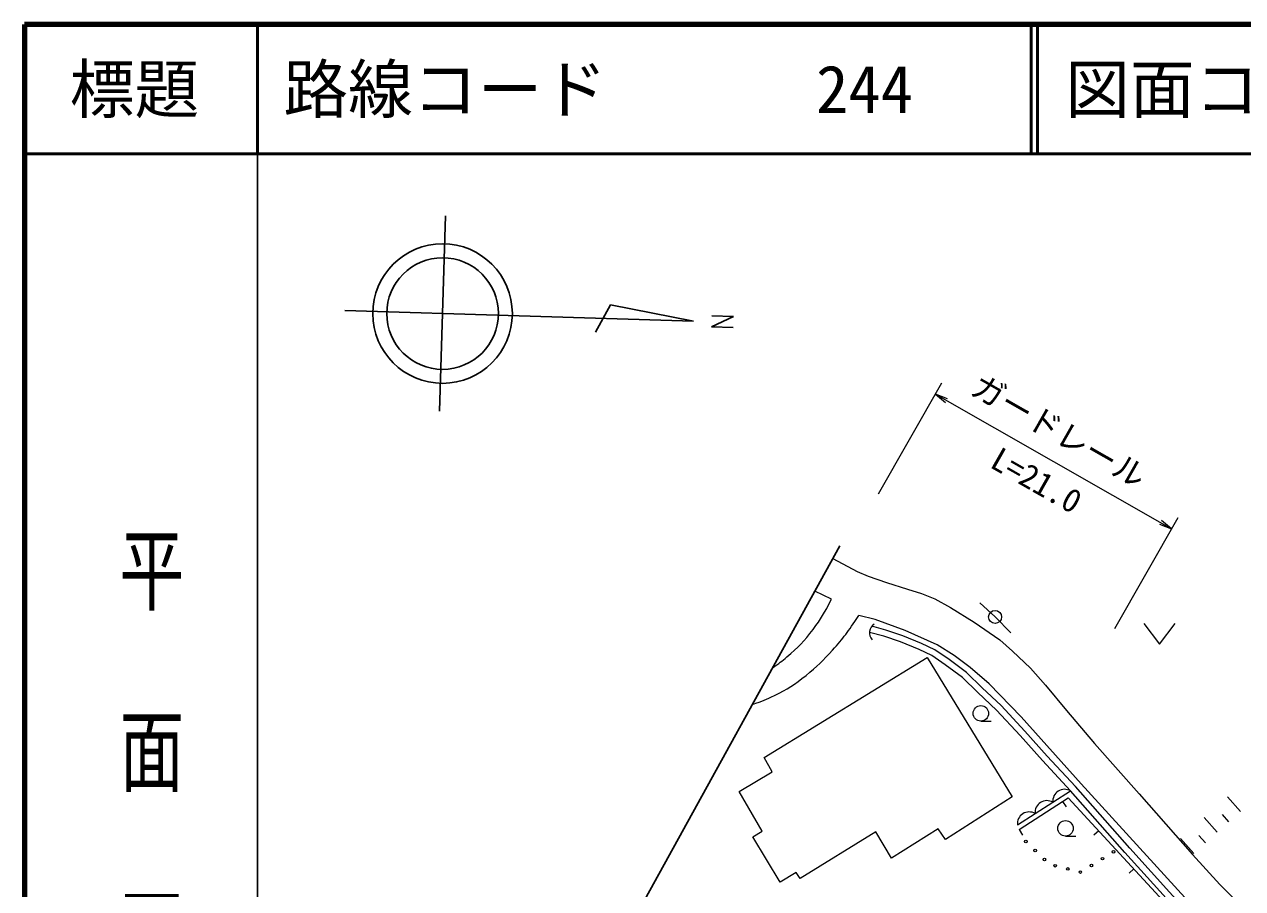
# Model space of a CAD drawing. Units: millimetres, scale not verified. Extents: x 40000 to 680000, y 20000 to 380000.
# Drawn here: x 40000 to 134085, y 313270 to 380000 of the extents above; entities that cross this region are included whole.
import ezdxf
from ezdxf.enums import TextEntityAlignment as Align

# ---------------------------------------------------------------- set-up
doc = ezdxf.new("R2010")
doc.units = ezdxf.units.MM
doc.header["$LTSCALE"] = 1000
for name, color, linetype, lineweight in [('M-BMK-OTRS', 5, 'Continuous', 25), ('M-BMK-SRVR', 3, 'Continuous', 25), ('M-STR-HTXT', 7, 'Continuous', 13), ('M-TTL', 2, 'Continuous', 140), ('M-TTL-BAND', 7, 'Continuous', 25), ('M-TTL-LINE', 7, 'Continuous', 50), ('M-WORK', 1, 'Continuous', 13)]:
    doc.layers.add(name, color=color, linetype=linetype, lineweight=lineweight)
doc.layers.add('M-TTL-TXT', color=7, linetype='Continuous')
doc.styles.add('@ＭＳ ゴシック', font='')
doc.styles.add('ＭＳ ゴシック', font='')
doc.styles.get('@ＭＳ ゴシック').set_extended_font_data('@MS Gothic')
doc.styles.get('ＭＳ ゴシック').set_extended_font_data('MS Gothic')

# ---------------------------------------------------------------- blocks, each defined once
blk = doc.blocks.new('open_arrow')
at = {"color": 0, "linetype": 'Continuous', "lineweight": -2}
blk.add_lwpolyline([(7.5, 1.25), (0, 0), (7.5, -1.25)], dxfattribs=at)

msp = doc.modelspace()

# ---------------------------------------------------------------- linework, layer by layer
at = {"layer": 'M-BMK-OTRS'}
msp.add_line((79863, 297815), (102970, 339733), dxfattribs=at)
at = {"layer": 'M-BMK-SRVR'}
for p, q in [((72068, 350132), (72530, 365208)), ((91682, 357077), (64761, 357901)), ((85254, 358352), (84111, 356231)), ((91682, 357077), (85254, 358352)), ((94760, 357453), (93067, 356642)), ((93067, 356642), (94735, 356599)), ((93098, 357504), (94760, 357453))]:
    msp.add_line(p, q, dxfattribs=at)
for radius in [5387, 4309]:
    msp.add_circle((72299, 357670), radius, dxfattribs=at)
at = {"layer": 'M-STR-HTXT'}
for p, q in [((105970, 343745), (110850, 352313)), ((110355, 351444), (128601, 341052)), ((124216, 333353), (129096, 341921))]:
    msp.add_line(p, q, dxfattribs=at)
at = {"layer": 'M-TTL'}
for p, q in [((40000, 380000), (40000, 20000)), ((680000, 380000), (40000, 380000))]:
    msp.add_line(p, q, dxfattribs=at)
at = {"layer": 'M-TTL-BAND'}
msp.add_line((58000, 370000), (58000, 20000), dxfattribs=at)
at = {"layer": 'M-TTL-LINE'}
for p, q in [((58000, 380000), (58000, 370000)), ((117750, 380000), (117750, 370000)), ((118250, 380000), (118250, 370000)), ((40000, 370000), (680000, 370000))]:
    msp.add_line(p, q, dxfattribs=at)
at = {"layer": 'M-WORK'}
for p, q in [((102435, 338762), (104324, 337756)), ((104324, 337756), (105168, 337404)), ((105168, 337404), (106575, 336911)), ((106575, 336911), (108194, 336395)), ((102338, 335622), (101041, 336233)), ((108194, 336395), (109273, 336067)), ((109273, 336067), (110305, 335645)), ((110305, 335645), (111524, 334964)), ((111524, 334964), (113354, 333839)), ((114971, 334246), (113783, 335325)), ((105704, 334037), (104453, 334350)), ((108033, 333208), (105704, 334037)), ((114971, 334246), (116175, 333027)), ((106519, 333234), (105438, 333522)), ((107840, 332789), (106519, 333234)), ((110504, 332083), (108033, 333208)), ((113354, 333839), (115324, 332470)), ((126464, 333750), (127664, 332150)), ((127664, 332150), (128864, 333750)), ((106375, 332755), (105267, 333050)), ((107664, 332320), (106375, 332755)), ((109094, 331727), (107664, 332320)), ((109297, 332184), (107840, 332789)), ((110321, 331702), (109297, 332184)), ((115324, 332470), (116309, 331595)), ((110071, 331267), (109094, 331727)), ((111124, 330539), (110071, 331267)), ((111413, 330948), (110321, 331702)), ((111817, 331269), (110504, 332083)), ((113053, 330331), (111817, 331269)), ((116309, 331595), (117700, 330281)), ((97146, 323389), (109728, 331126)), ((109728, 331126), (116278, 320363)), ((112445, 329582), (111124, 330539)), ((112769, 329965), (111413, 330948)), ((114507, 329080), (113053, 330331)), ((117700, 330281), (118858, 328984)), ((113633, 328414), (112445, 329582)), ((113980, 328774), (112769, 329965)), ((115069, 327054), (113633, 328414)), ((115424, 327406), (113980, 328774)), ((116993, 326532), (114507, 329080)), ((118858, 328984), (120484, 327029)), ((116907, 325082), (115069, 327054)), ((117276, 325419), (115424, 327406)), ((121621, 321372), (116993, 326532)), ((120484, 327029), (122657, 324480)), ((113867, 326202), (114667, 326202)), ((118631, 323167), (116907, 325082)), ((119001, 323503), (117276, 325419)), ((122657, 324480), (126097, 320587)), ((97759, 322278), (97146, 323389)), ((120795, 320811), (118631, 323167)), ((121166, 321146), (119001, 323503)), ((95193, 320765), (97759, 322278)), ((125371, 316405), (121166, 321146)), ((129611, 312584), (121621, 321372)), ((96974, 317701), (95193, 320765)), ((116278, 320363), (111126, 317069)), ((116694, 318190), (120795, 320811)), ((120175, 320008), (120447, 319589)), ((124999, 316071), (120795, 320811)), ((126097, 320587), (130225, 315912)), ((133918, 319233), (132911, 320353)), ((133023, 318428), (132519, 318988)), ((132127, 317622), (131106, 318758)), ((96246, 317261), (96974, 317701)), ((98372, 313756), (96246, 317261)), ((105745, 317644), (99904, 314063)), ((106970, 315633), (105745, 317644)), ((110571, 317893), (106970, 315633)), ((111126, 317069), (110571, 317893)), ((116821, 317828), (117093, 317409)), ((120406, 317324), (121206, 317324)), ((122968, 317734), (122601, 317395)), ((130310, 315988), (129274, 317140)), ((131219, 316805), (130708, 317373)), ((131284, 309849), (125371, 316405)), ((130929, 309496), (124999, 316071)), ((130225, 315912), (132313, 313601)), ((99598, 314503), (98372, 313756)), ((99904, 314063), (99598, 314503)), ((125678, 314792), (125310, 314453)), ((132313, 313601), (133798, 312132))]:
    msp.add_line(p, q, dxfattribs=at)
msp.add_lwpolyline([(116821, 317828), (120612, 320292), (131318, 308668)], dxfattribs=at)
for centre, radius in [((114971, 334246), 500), ((113867, 326802), 600), ((120405, 317924), 600), ((117341, 316911), 100), ((118059, 316215), 100), ((124108, 316107), 100), ((118776, 315519), 100), ((123257, 315582), 100), ((119613, 315036), 100), ((120583, 314791), 100), ((121552, 314547), 100), ((122406, 315057), 100)]:
    msp.add_circle(centre, radius, dxfattribs=at)
for centre, radius, start, end in [((106061, 333029), 794, 122.46941, 223.13212), ((120331, 320030), 908, 59.28993, 185.88217), ((118964, 319157), 908, 59.28993, 185.88217), ((117597, 318283), 908, 59.28993, 185.88217)]:
    msp.add_arc(centre, radius, start, end, dxfattribs=at)
for points, knots in [([(97780, 330318), (98315, 330686), (98471, 330817), (98890, 331166), (99767, 331895), (100218, 332369), (100907, 333277), (101556, 334132), (101759, 334509), (102338, 335622)], [0, 0, 0, 0, 1, 1, 1, 2, 2, 2, 3, 3, 3, 3]), ([(96222, 327491), (97027, 327767), (97279, 327876), (97929, 328187), (98946, 328676), (99492, 329024), (100368, 329735), (101223, 330429), (101663, 330871), (102408, 331682), (103296, 332649), (103565, 333064), (104453, 334350)], [0, 0, 0, 0, 1, 1, 1, 2, 2, 2, 3, 3, 3, 4, 4, 4, 4])]:
    msp.add_open_spline(points, degree=3, knots=knots, dxfattribs=at)

# ---------------------------------------------------------------- block references
at = {"layer": 'M-STR-HTXT', "xscale": 133, "yscale": 133}
for p, rotation in [((110355, 351444), 330.3), ((128601, 341052), 150.3)]:
    msp.add_blockref('open_arrow', p, dxfattribs=dict(at, rotation=rotation))

# ---------------------------------------------------------------- texts
at = {"layer": 'M-STR-HTXT', "style": 'ＭＳ ゴシック'}
msp.add_text('ガードレール', height=1833, rotation=330.337, dxfattribs=at).set_placement((119913, 348604), align=Align.MIDDLE_CENTER)
msp.add_text('L=21.0', height=1833, rotation=330.337, dxfattribs=at).set_placement((117446, 343525), align=Align.BOTTOM_CENTER)
at = {"layer": 'M-TTL-BAND', "style": '@ＭＳ ゴシック', "width": 1.4}
msp.add_text('平  面  図', height=3666, rotation=270, dxfattribs=at).set_placement((49777, 306475), align=Align.MIDDLE_RIGHT)
at = {"layer": 'M-TTL-TXT', "style": 'ＭＳ ゴシック'}
msp.add_text('標題', height=3666, dxfattribs=at).set_placement((48500, 375000), align=Align.MIDDLE_CENTER)
for s, p in [('路線コード', (60000, 375000)), ('244', (101142, 375000)), ('図面コード', (120380, 375000))]:
    msp.add_text(s, height=3666, dxfattribs=at).set_placement(p, align=Align.MIDDLE_LEFT)

doc.saveas('drawing.dxf')
